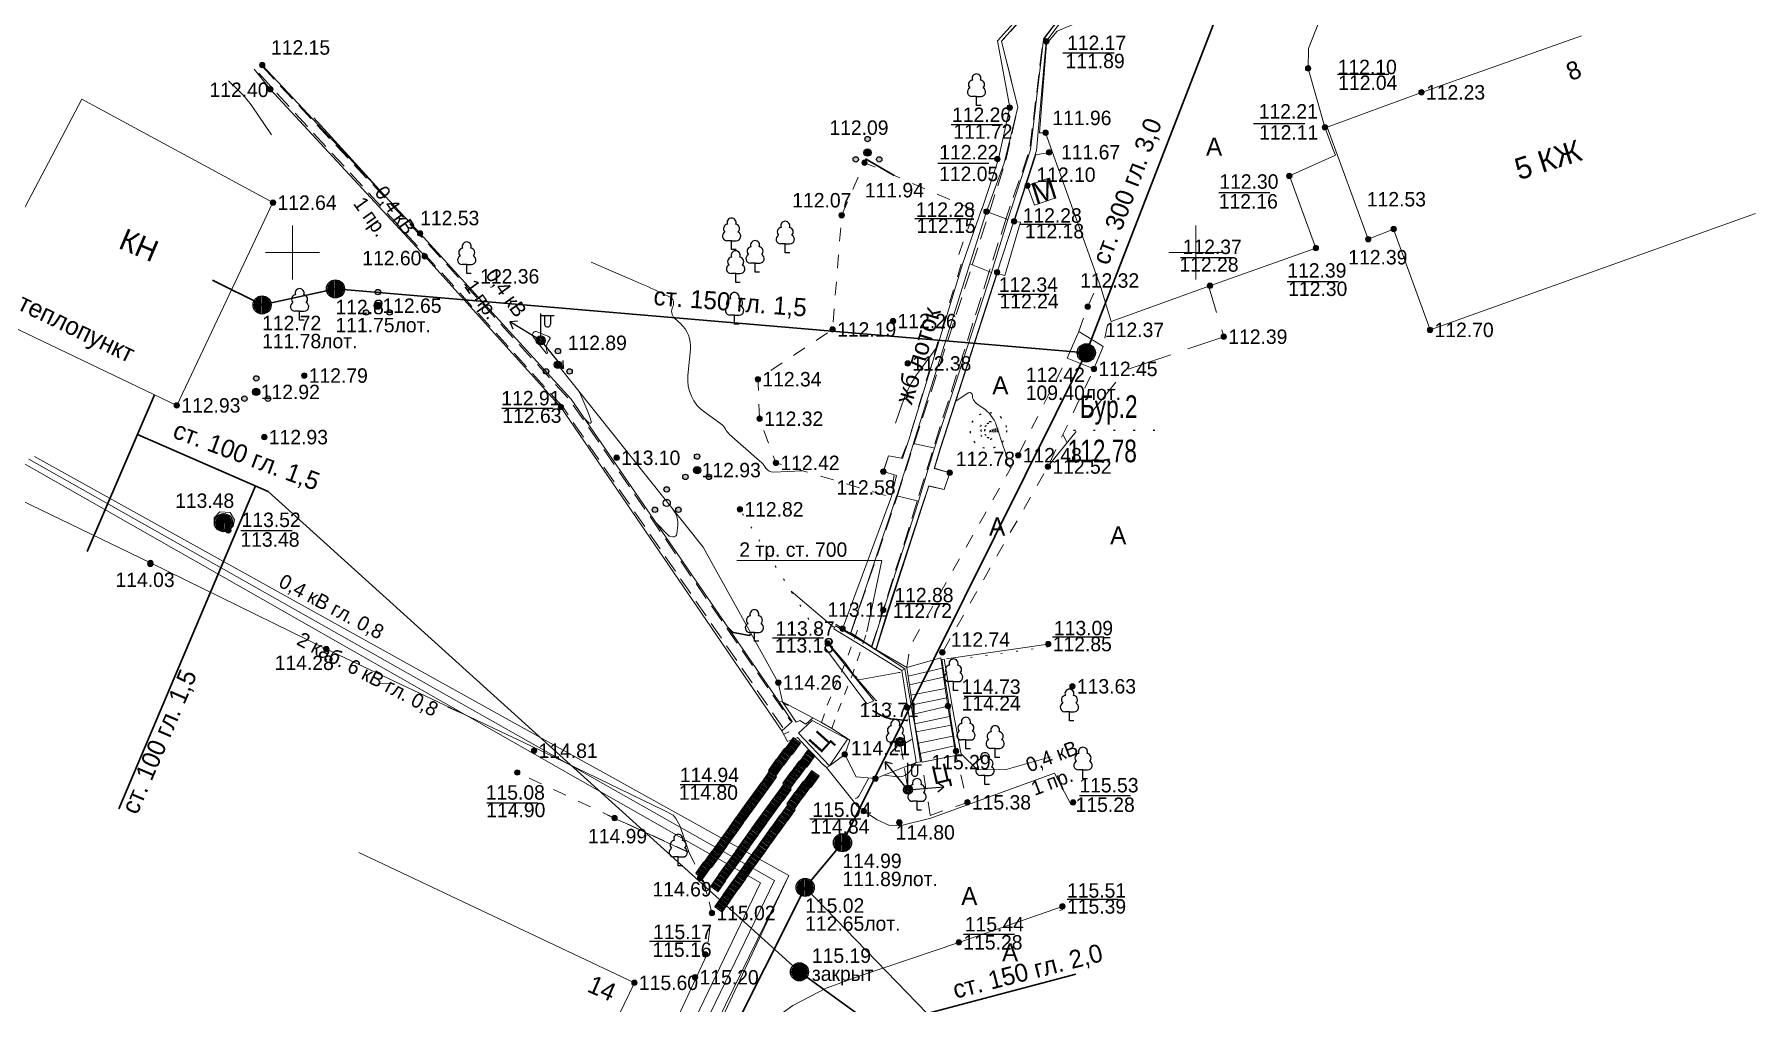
# Model space of a CAD drawing. Header units: metres. Extents: x 23748 to 47763, y 22346 to 44826.
# Drawn here: x 23885.7 to 23981, y 22558.5 to 22612.1 of the extents above; entities that cross this region are included whole.
import ezdxf

# ---------------------------------------------------------------- set-up
doc = ezdxf.new("R2010")
doc.units = ezdxf.units.M
for name, pattern in [('CONTI', [1, 0, 1]), ('g5_01_5x1_5', [3, 1.5, -1.5]), ('g5_01x1', [2, 1, -1]), ('g5_02x1', [3, 2, -1]), ('g5_05x2', [7, 5, -2]), ('g5_366', [1.7, 0.2, -1.5])]:
    doc.linetypes.add(name, pattern=pattern)
for name, color, linetype in [('02_Сетка', 7, 'Continuous'), ('03_Здания и строения', 7, 'Continuous'), ('06_Инженерно-технические сооружения', 7, 'Continuous'), ('07_Объекты электропередачи', 7, 'Continuous'), ('10_Границы покрытий и угодий', 7, 'Continuous'), ('11_Гидрография', 7, 'Continuous'), ('12_Рельеф', 7, 'Continuous'), ('13_Растительность', 7, 'Continuous'), ('19_Горизонтали', 7, 'Continuous'), ('30_Канализация', 7, 'Continuous'), ('32_Теплосеть', 7, 'Continuous'), ('37_Кабель низкого напряжения', 7, 'Continuous'), ('38_Кабели высокого напряжения', 7, 'Continuous'), ('44_Крышки колодцев', 7, 'Continuous'), ('45_Номера колодцев', 7, 'Continuous'), ('61_Отметки высоты поверхности', 7, 'Continuous'), ('BORE', 7, 'CONTI')]:
    doc.layers.add(name, color=color, linetype=linetype)
doc.styles.add('LIKE11', font='bm431.shx')
doc.styles.add('LIKE14', font='p131.shx')
doc.styles.add('LIKE17', font='d431.shx')
doc.styles.add('LIKE32', font='peteri.shx')
doc.styles.add('LIKE36', font='pragmai.shx')
doc.styles.add('Line_GUGK', font='bm431.ttf', dxfattribs={"height": 1})
doc.styles.add('SHRFT', font='TXT', dxfattribs={"width": 0.75})
doc.styles.get("Standard").update_dxf_attribs({"font": 'SPDS.shx', "oblique": 15, "height": 2})
doc.linetypes.add('g5_084a', pattern='A,0.001,[18,GUGK_2005.shx,S=5,R=180.000005,X=0,Y=0],1,[18,GUGK_2005.shx,S=12,R=180.000005,X=0,Y=0],1', length=2.001)
doc.linetypes.add('g5_084b', pattern='A,0.001,[18,GUGK_2005.shx,S=10,R=180.000005,X=0,Y=0],1,[18,GUGK_2005.shx,S=30,R=180.000005,X=0,Y=0],1', length=2.001)
doc.linetypes.add('g5_119_1', pattern='A,8,-2,[31,GUGK_2005.shx,S=0.2,R=0,X=0,Y=0],0.7,[31,GUGK_2005.shx,S=0.16,R=0,X=0,Y=0],6.6,[31,GUGK_2005.shx,S=0.16,R=180.000005,X=0,Y=0],0.7,[31,GUGK_2005.shx,S=0.2,R=180.000005,X=0,Y=0],-2', length=20)
doc.linetypes.add('g5_119_3', pattern='A,8,-2,[31,GUGK_2005.shx,S=0.2,R=0,X=0,Y=0],8,[31,GUGK_2005.shx,S=0.2,R=180.000005,X=0,Y=0],-2', length=20)
doc.linetypes.add('g5_122_k', pattern='A,2,-2,3,-0.6,["К",Line_GUGK,S=2,R=0,X=0,Y=-1],-3,3,-2,8,-2,8,-2,6', length=41.6)
doc.linetypes.add('g5_122_t', pattern='A,2,-2,3,-0.6,["Т",Line_GUGK,S=2,R=0,X=0,Y=-1],-2.8,3,-2,8,-2,8,-2,6', length=41.4)
doc.linetypes.add('g5_280_1', pattern='A,0.001,[21,GUGK_2005.shx,S=2,R=180.000005,X=0,Y=0],4', length=4.001)

# ---------------------------------------------------------------- blocks, each defined once
blk = doc.blocks.new('g5_115_1')
at = {"color": 0, "flags": 128}
for points in [[(0, 0), (4, 0)], [(3.29, -0.5), (4, 0), (3.29, 0.5)]]:
    blk.add_lwpolyline(points, dxfattribs=at)
blk = doc.blocks.new('g5_388_1')
at = {"color": 0, "flags": 128}
blk.add_lwpolyline([(0, 0.99), (0.51, 0.99, 0.798042), (0.73, 1.95, 0.636328), (0.46, 2.81, 0.533064), (0, 3.5, 0.533064), (-0.46, 2.81, 0.636328), (-0.73, 1.95, 0.798042), (-0.51, 0.99)], format="xyb", dxfattribs=at)
for points in [[(0, 0.99), (-0.51, 0.99)], [(0.5, 0), (0, 0), (0, 0.99)]]:
    blk.add_lwpolyline(points, dxfattribs=at)
at = {"style": 'LIKE11', "flags": 8}
for tag, p in [('Описание', (-14.19, 0.84)), ('Метрические данные', (1.49, 0.46))]:
    blk.add_attdef(tag, p, '', height=2, dxfattribs=at)
blk = doc.blocks.new('g5_117kb')
h = blk.add_hatch(color=255)
h.paths.add_polyline_path([(0.07, 0.07), (0.92, 0.07, 0.367426), (0.07, 0.92)])
h.paths.add_polyline_path([(-0.08, 0.92, 0.367426), (-0.92, 0.07), (-0.08, 0.07)])
h.paths.add_polyline_path([(-0.08, -0.08), (-0.92, -0.08, 0.367426), (-0.08, -0.92)])
h.paths.add_polyline_path([(0.07, -0.92, 0.367426), (0.92, -0.08), (0.07, -0.08)])
at = {"color": 0, "flags": 128}
for points in [[(-1, 0), (1, 0)], [(0, 1), (0, -1)]]:
    blk.add_lwpolyline(points, dxfattribs=at)
at = {"color": 0}
blk.add_circle((0, 0), 1, dxfattribs=at)
at = {"style": 'LIKE11', "flags": 8}
for tag, p in [('Номер', (0, 1.7)), ('Отметка кольца люка', (0, -2.8)), ('Отметка земли (возле него)', (0, -4.8)), ('Верх прокладки', (0, -6.8)), ('Низ прокладки', (0, -8.8))]:
    blk.add_attdef(tag, p, '', height=1.6, dxfattribs=at)
blk = doc.blocks.new('g5_117t')
h = blk.add_hatch(color=255)
h.paths.add_polyline_path([(-0.08, -0.08), (-0.92, -0.08, 0.367426), (-0.08, -0.92)])
h.paths.add_polyline_path([(0.07, -0.92, 0.367426), (0.92, -0.08), (0.07, -0.08)])
h.paths.add_polyline_path([(0.92, 0.07, 0.921954), (-0.92, 0.07)])
at = {"color": 0, "flags": 128}
for points in [[(-1, 0), (1, 0)], [(0, -1), (0, 0)]]:
    blk.add_lwpolyline(points, dxfattribs=at)
at = {"color": 0}
blk.add_circle((0, 0), 1, dxfattribs=at)
at = {"style": 'LIKE11', "flags": 8}
for tag, p in [('Номер', (0, 1.7)), ('Отметка кольца люка', (0, -2.8)), ('Отметка земли (возле него)', (0, -4.8)), ('Верх прокладки', (0, -6.8)), ('Низ прокладки', (0, -8.8))]:
    blk.add_attdef(tag, p, '', height=1.6, dxfattribs=at)
blk = doc.blocks.new('g5_395_1')
h = blk.add_hatch(color=0)
h.paths.add_polyline_path([(0.3, 1.5, 1), (-0.3, 1.5, 1)])
h.paths.add_polyline_path([(-1.6, -0.75, 1), (-1, -0.75, 1)])
h.paths.add_polyline_path([(1.6, -0.75, 1), (1, -0.75, 1)])
at = {"color": 0}
for centre, radius in [((0, 0), 0.4), ((0, 1.5), 0.3), ((-1.3, -0.75), 0.3), ((1.3, -0.75), 0.3)]:
    blk.add_circle(centre, radius, dxfattribs=at)
blk = doc.blocks.new('g5_110_1c')
h = blk.add_hatch(color=255)
edge = h.paths.add_edge_path()
edge.add_arc((0, 0), 0.425, 0, 360)
edge = h.paths.add_edge_path(flags=16)
edge.add_arc((0, 0), 0.195, 0, 360)
h = blk.add_hatch(color=0)
edge = h.paths.add_edge_path()
edge.add_arc((0, 0), 0.12, 0, 360)
at = {"color": 0}
for p, q in [((0, 0.5), (0, 3)), ((0, 2.75), (1.5, 2.75))]:
    blk.add_line(p, q, dxfattribs=at)
at = {"color": 0, "flags": 128}
blk.add_lwpolyline([(0.4, 2.75), (0.4, 1.86, 1.040016), (1.1, 1.86), (1.1, 2.75)], format="xyb", dxfattribs=at)
at = {"color": 0}
for radius in [0.5, 0.12]:
    blk.add_circle((0, 0), radius, dxfattribs=at)
blk = doc.blocks.new('g5_108a')
h = blk.add_hatch(color=255)
edge = h.paths.add_edge_path()
edge.add_arc((0, 0), 0.425, 0, 360)
edge = h.paths.add_edge_path(flags=16)
edge.add_arc((0, 0), 0.195, 0, 360)
h = blk.add_hatch(color=0)
edge = h.paths.add_edge_path()
edge.add_arc((0, 0), 0.12, 0, 360)
at = {"color": 0}
for radius in [0.5, 0.12]:
    blk.add_circle((0, 0), radius, dxfattribs=at)
at = {"style": 'LIKE11', "flags": 8}
for tag, p in [('Отметка', (1, 0)), ('Высота опоры', (-7.75, -2.8))]:
    blk.add_attdef(tag, p, '', height=1.6, dxfattribs=at)
blk = doc.blocks.new('g5_128a')
h = blk.add_hatch(color=255)
h.paths.add_polyline_path([(-0.325, 0.425), (-0.675, 0.425), (-0.675, -0.425), (-0.325, -0.425)])
h.paths.add_polyline_path([(0.175, 0.425), (-0.175, 0.425), (-0.175, -0.425), (0.175, -0.425)])
h.paths.add_polyline_path([(0.675, 0.425), (0.325, 0.425), (0.325, -0.425), (0.675, -0.425)])
at = {"color": 0, "flags": 128}
blk.add_lwpolyline([(-0.75, -0.5), (0.75, -0.5), (0.75, 0.5), (-0.75, 0.5)], close=True, dxfattribs=at)
for points in [[(-0.25, -0.5), (-0.25, 0.5)], [(0.25, -0.5), (0.25, 0.5)]]:
    blk.add_lwpolyline(points, dxfattribs=at)
blk = doc.blocks.new('g5_012')
at = {"color": 92, "linetype": 'ByBlock', "lineweight": -2}
for p, q in [((0, -3), (0, 3)), ((-3, 0), (3, 0))]:
    blk.add_line(p, q, dxfattribs=at)
blk = doc.blocks.new('g5_330')
at = {"linetype": 'ByBlock'}
blk.add_hatch(color=0, dxfattribs=at).paths.add_polyline_path([(-0.3, 0, 1), (0.3, 0, 1)])
at = {"color": 0, "linetype": 'ByBlock', "lineweight": -2}
blk.add_circle((0, 0), 0.3, dxfattribs=at)
at = {"color": 0, "linetype": 'ByBlock', "lineweight": 15, "flags": 12}
for tag, p in [('number', (-7.62, -0.8)), ('z', (0.5, -0.8))]:
    blk.add_attdef(tag, p, '', height=1.6, dxfattribs=at)
blk = doc.blocks.new('BL_985')
at = {"color": 0}
for radius in [2, 1, 0.8, 0.6, 0.4, 0.2]:
    blk.add_circle((0, 0), radius, dxfattribs=at)

msp = doc.modelspace()

# ---------------------------------------------------------------- linework, layer by layer
at = {"layer": '03_Здания и строения', "color": 7, "linetype": 'Continuous', "lineweight": 20, "ltscale": 0.5, "flags": 128}
for points in [[(23980.987, 22602.167), (23962.967, 22595.718), (23960.951, 22601.303), (23959.547, 22600.742), (23957.275, 22606.943), (23962.493, 22608.874), (23971.359, 22612.004)], [(23898.917, 22602.764), (23888.34, 22608.489), (23882.241, 22596.963), (23893.593, 22591.537), (23898.917, 22602.764)], [(23940.684, 22603.702), (23941.792, 22604.098), (23942.2, 22603.017), (23941.078, 22602.624), (23940.684, 22603.702)], [(23919.05, 22554.982), (23917.227, 22556.046), (23918.924, 22559.559), (23903.666, 22566.778)]]:
    msp.add_lwpolyline(points, dxfattribs=at)
at = {"layer": '06_Инженерно-технические сооружения', "color": 7, "linetype": 'Continuous', "lineweight": 20, "ltscale": 0.5, "flags": 128}
for points in [[(23930.447, 22579.169), (23933.147, 22586.492), (23933.435, 22587.656), (23932.705, 22587.873), (23932.993, 22588.736), (23933.715, 22588.613), (23933.766, 22588.604), (23934.106, 22589.633), (23937.097, 22599.415), (23938.129, 22602.393), (23938.176, 22602.443), (23939.066, 22605.12), (23939.702, 22608.034), (23939.031, 22611.733), (23944.33, 22617.633), (23946.683, 22621.192), (23959.587, 22626.292), (23961.503, 22627.049), (23963.94, 22634.989), (23965.35, 22639.583), (23965.652, 22641.077), (23965.276, 22643.535)], [(23932.281, 22578.019), (23932.936, 22580.145), (23934.834, 22585.942), (23935.215, 22587.078), (23936.07, 22586.882), (23936.383, 22587.804), (23935.517, 22588.04), (23935.847, 22589.144), (23939.003, 22598.914), (23939.931, 22601.737), (23941.175, 22605.662), (23941.725, 22611.697), (23944.079, 22614.871), (23945.572, 22616.768), (23948.033, 22619.888), (23961.415, 22625.218), (23963.102, 22626.221), (23967.47, 22640.848), (23967.447, 22642.25)], [(23930.881, 22578.912), (23933.428, 22586.504), (23933.444, 22586.528), (23934.377, 22589.424), (23934.375, 22589.443), (23937.501, 22599.383), (23938.41, 22602.274), (23939.39, 22604.951), (23940.148, 22608.058), (23939.241, 22611.7), (23944.46, 22617.571)], [(23945.406, 22616.896), (23941.565, 22611.802), (23940.85, 22605.688), (23939.599, 22601.84), (23938.683, 22598.901), (23935.542, 22589.171), (23935.528, 22589.169), (23934.649, 22586.23), (23934.647, 22586.207), (23932.71, 22580.203), (23932.067, 22578.155)], [(23927.093, 22573.522), (23914.857, 22591.44), (23907.322, 22599.794), (23898.77, 22609.045), (23897.876, 22610.152)], [(23898.321, 22610.382), (23907.062, 22601.057), (23915.42, 22591.889), (23926.925, 22575.129), (23927.65, 22574.03)], [(23932.308, 22578.025), (23932.982, 22580.167), (23934.844, 22585.942), (23935.217, 22587.068), (23936.07, 22586.882), (23936.383, 22587.804), (23935.527, 22588.055), (23935.86, 22589.144), (23939.005, 22598.832), (23939.426, 22598.738), (23940.305, 22601.681), (23939.943, 22601.729), (23941.15, 22605.406), (23941.883, 22605.543)], [(23938.41, 22602.274), (23939.599, 22601.84)], [(23938.683, 22598.901), (23937.501, 22599.383)], [(23934.377, 22589.424), (23935.476, 22589.181), (23935.528, 22589.169)], [(23933.444, 22586.528), (23934.583, 22586.246), (23934.649, 22586.23)], [(23930.059, 22579.323), (23929.967, 22579.153), (23931.657, 22578.124), (23933.723, 22576.853), (23933.895, 22576.954), (23931.821, 22578.288), (23931.778, 22578.323), (23930.059, 22579.323)], [(23932.177, 22575.176), (23929.626, 22578.351), (23929.461, 22578.124), (23930.696, 22576.466), (23931.791, 22575.003), (23932.177, 22575.176)], [(23930.881, 22578.912), (23930.912, 22578.941), (23932.053, 22578.181), (23932.067, 22578.155)], [(23935.881, 22577.548), (23936.277, 22574.881), (23936.371, 22574.307), (23936.715, 22572.215), (23936.724, 22572.141), (23934.831, 22571.775), (23934.447, 22573.91), (23934.391, 22574.433), (23934, 22577.025), (23935.881, 22577.548)], [(23936.769, 22572.21), (23937.005, 22572.221), (23936.979, 22572.411), (23936.612, 22574.369), (23936.523, 22574.888), (23936.072, 22577.485), (23935.936, 22577.465), (23936.358, 22574.775), (23936.415, 22574.291), (23936.728, 22572.39), (23936.769, 22572.21)], [(23933.723, 22576.853), (23933.895, 22576.954), (23934.362, 22574.276), (23934.425, 22573.945), (23934.758, 22571.796), (23934.527, 22571.754), (23934.495, 22571.92), (23934.495, 22571.93), (23934.178, 22573.906), (23934.142, 22574.245), (23933.723, 22576.853)], [(23927.65, 22574.03), (23926.925, 22575.129), (23927.114, 22575.122), (23927.883, 22573.999), (23928.082, 22574.083), (23928.412, 22573.889), (23928.805, 22574.233), (23929.287, 22573.979), (23929.856, 22573.647), (23930.853, 22572.995), (23930.572, 22572.207), (23929.716, 22571.58)], [(23934.391, 22574.433), (23936.277, 22574.881)], [(23929.716, 22571.58), (23929.55, 22571.489), (23929.287, 22571.731), (23929.133, 22571.881), (23928.613, 22572.422), (23928.592, 22572.448), (23927.961, 22573.15), (23927.404, 22572.931), (23927.093, 22573.522), (23927.65, 22574.03)], [(23928.759, 22574.083), (23928.005, 22573.382), (23929.716, 22571.58), (23930.716, 22573.047), (23928.759, 22574.083)], [(23934.447, 22573.91), (23936.371, 22574.307)]]:
    msp.add_lwpolyline(points, dxfattribs=at)
at = {"layer": '06_Инженерно-технические сооружения', "color": 7, "linetype": 'Continuous', "lineweight": 9, "flags": 128}
msp.add_lwpolyline([(23924.586, 22582.952), (23932.621, 22582.952), (23931.797, 22578.989)], dxfattribs=at)
at = {"layer": '06_Инженерно-технические сооружения', "color": 7, "linetype": 'g5_280_1', "lineweight": 20, "ltscale": 0.5, "flags": 128}
for points in [[(23934, 22577.025), (23932.281, 22578.019), (23932.067, 22578.155), (23930.881, 22578.912), (23930.447, 22579.169), (23930.068, 22579.416)], [(23932.289, 22575.197), (23931.012, 22576.678), (23930.809, 22576.967), (23930.596, 22577.272), (23929.627, 22578.382)]]:
    msp.add_lwpolyline(points, dxfattribs=at)
at = {"layer": '06_Инженерно-технические сооружения', "color": 7, "linetype": 'g5_01x1', "lineweight": 20, "ltscale": 0.5, "flags": 128}
for points in [[(23929.287, 22573.979), (23929.568, 22574.868), (23930.596, 22577.272), (23931.28, 22579.088)], [(23929.856, 22573.647), (23930.065, 22574.262), (23931.012, 22576.678), (23931.797, 22578.989)]]:
    msp.add_lwpolyline(points, dxfattribs=at)
at = {"layer": '06_Инженерно-технические сооружения', "color": 7, "linetype": 'Continuous', "lineweight": 20, "flags": 128}
for points in [[(23934.074, 22576.532), (23935.964, 22576.989)], [(23934.146, 22576.059), (23936.039, 22576.483)], [(23934.231, 22575.491), (23936.132, 22575.855)], [(23934.313, 22574.95), (23936.21, 22575.332)], [(23934.528, 22573.457), (23936.451, 22573.819)], [(23934.64, 22572.837), (23936.548, 22573.221)], [(23934.743, 22572.264), (23936.634, 22572.691)]]:
    msp.add_lwpolyline(points, dxfattribs=at)
at = {"layer": '07_Объекты электропередачи', "color": 7, "linetype": 'g5_02x1', "lineweight": 20, "ltscale": 0.5, "flags": 128}
msp.add_lwpolyline([(23933.636, 22572.904), (23933.865, 22571.492), (23934.066, 22570.25)], dxfattribs=at)
at = {"layer": '10_Границы покрытий и угодий', "color": 7, "linetype": 'Continuous', "lineweight": 20, "ltscale": 0.5, "flags": 128}
for points in [[(23963.737, 22615.975), (23958.924, 22614.243), (23957.648, 22613.548), (23956.803, 22612.755), (23956.248, 22611.308), (23956.218, 22610.196), (23957.147, 22606.94), (23957.595, 22605.747), (23957.728, 22605.394), (23957.694, 22605.379), (23955.178, 22604.243), (23956.648, 22600.253), (23950.786, 22598.161), (23945.32, 22596.185), (23944.735, 22598.06), (23941.682, 22606.635), (23941.354, 22606.623), (23941.743, 22611.552), (23942.318, 22612.262), (23943.996, 22612.966), (23951.388, 22615.492), (23963.271, 22619.596)], [(23879.946, 22588.708), (23892.134, 22582.811), (23901.871, 22578.037), (23913.235, 22572.662), (23920.578, 22569.105), (23921.073, 22568.841), (23921.213, 22568.652), (23921.432, 22568.267), (23921.943, 22566.807)], [(23936.191, 22577.5), (23941.83, 22578.318)], [(23943.098, 22569.423), (23942.187, 22571.171), (23935.336, 22568.676), (23933.617, 22568.258), (23933.01, 22568.291), (23932.362, 22568.588), (23931.623, 22569.068), (23931.251, 22569.368), (23929.55, 22571.489)], [(23942.62, 22563.787), (23936.883, 22561.798), (23931.415, 22559.941), (23929.538, 22559.27), (23927.702, 22558.311), (23926.04, 22557.1), (23924.763, 22555.469), (23923.313, 22552.824), (23921.246, 22548.875), (23919.05, 22544.62)], [(23896.294, 22549.973), (23904.04, 22546.235), (23908.903, 22543.934), (23909.943, 22543.657), (23911.04, 22543.604), (23911.655, 22543.638), (23912.663, 22543.832), (23913.175, 22544.016), (23914.071, 22544.496), (23914.518, 22544.814), (23915.04, 22545.332), (23915.356, 22545.676), (23915.922, 22546.395), (23917.819, 22550.144), (23919.793, 22554.356), (23922.921, 22561.065)]]:
    msp.add_lwpolyline(points, dxfattribs=at)
at = {"layer": '10_Границы покрытий и угодий', "color": 7, "linetype": 'g5_01_5x1_5', "lineweight": 20, "ltscale": 0.5, "flags": 128}
for points in [[(23937.753, 22602.346), (23931.661, 22604.977), (23930.399, 22602.07), (23929.894, 22595.743), (23925.757, 22592.986), (23925.854, 22590.797), (23926.759, 22588.353), (23933.084, 22586.475), (23933.312, 22587.612), (23932.705, 22587.873), (23932.993, 22588.736), (23933.708, 22588.594), (23933.715, 22588.613), (23934.106, 22589.633), (23937.034, 22599.418), (23936.744, 22599.527), (23937.753, 22602.346)], [(23934, 22577.025), (23934.177, 22578.179), (23934.305, 22578.402), (23940.168, 22588.777), (23942.875, 22594.157), (23943.522, 22595.624), (23944.02, 22597.007), (23944.499, 22598.046)], [(23945.109, 22595.997), (23944.867, 22594.79), (23944.358, 22593.558), (23941.811, 22588.151), (23935.968, 22577.859), (23935.881, 22577.548)], [(23935.296, 22568.83), (23937.357, 22569.552), (23936.724, 22572.141), (23934.831, 22571.775), (23935.296, 22568.83)], [(23921.943, 22566.807), (23921.813, 22566.842), (23917.825, 22568.678), (23912.436, 22571.206)], [(23921.943, 22566.807), (23922.797, 22565.087), (23923.214, 22563.423), (23922.921, 22561.065)]]:
    msp.add_lwpolyline(points, dxfattribs=at)
at = {"layer": '10_Границы покрытий и угодий', "color": 7, "linetype": 'g5_05x2', "lineweight": 20, "ltscale": 0.5, "flags": 128}
msp.add_lwpolyline([(23941.811, 22588.151), (23946.118, 22593.488), (23951.55, 22595.341), (23950.746, 22598.041)], dxfattribs=at)
at = {"layer": '11_Гидрография', "color": 92, "linetype": 'g5_02x1', "lineweight": 20, "ltscale": 0.5, "flags": 128}
for points in [[(23938.576, 22602.262), (23939.436, 22604.939), (23940.156, 22608.059), (23939.249, 22611.7), (23944.466, 22617.569), (23946.999, 22620.931), (23961.797, 22626.857), (23964.181, 22634.778), (23965.603, 22639.346), (23965.976, 22641.118), (23965.644, 22643.116)], [(23967.252, 22642.065), (23967.242, 22640.832), (23962.854, 22626.359), (23961.312, 22625.467), (23947.859, 22620.084), (23945.389, 22616.909), (23941.55, 22611.809), (23940.805, 22605.69), (23939.522, 22601.963)], [(23914.954, 22591.45), (23908.181, 22598.966), (23897.958, 22610.12)], [(23898.292, 22610.337), (23907.497, 22600.49), (23915.382, 22591.783), (23927.579, 22574.053)], [(23937.63, 22599.319), (23938.576, 22602.262)], [(23939.522, 22601.963), (23938.566, 22598.943)], [(23934.417, 22589.43), (23937.63, 22599.319)], [(23938.566, 22598.943), (23935.479, 22589.191), (23935.476, 22589.181), (23934.583, 22586.246), (23934.576, 22586.224)], [(23927.135, 22573.692), (23914.954, 22591.45)], [(23933.464, 22586.49), (23934.417, 22589.43)], [(23930.912, 22578.941), (23933.464, 22586.49)], [(23934.576, 22586.224), (23932.699, 22580.205), (23932.053, 22578.181)]]:
    msp.add_lwpolyline(points, dxfattribs=at)
at = {"layer": '12_Рельеф', "color": 7, "linetype": 'g5_084b', "lineweight": 20, "ltscale": 0.5, "flags": 128}
msp.add_lwpolyline([(23930.853, 22572.995), (23929.856, 22573.647), (23929.287, 22573.979), (23928.805, 22574.233), (23927.114, 22575.122), (23926.891, 22576.188), (23922.734, 22583.68), (23914.687, 22593.79)], dxfattribs=at)
at = {"layer": '12_Рельеф', "color": 7, "linetype": 'g5_366', "lineweight": 20, "ltscale": 0.5, "flags": 128}
for points in [[(23934.004, 22574.812), (23932.289, 22575.197), (23930.809, 22576.967), (23929.627, 22578.382), (23929.359, 22578.445), (23924.761, 22585.781)], [(23941.83, 22578.173), (23936.197, 22577.373)]]:
    msp.add_lwpolyline(points, dxfattribs=at)
at = {"layer": '12_Рельеф', "color": 7, "linetype": 'g5_084a', "lineweight": 20, "ltscale": 0.5, "flags": 128}
for points in [[(23934.501, 22571.74), (23933.865, 22571.492), (23932.269, 22570.869), (23931.193, 22570.963), (23930.572, 22572.207), (23930.853, 22572.995)], [(23941.964, 22572.076), (23939.503, 22571.363), (23937.916, 22571.349), (23937.031, 22572.222)]]:
    msp.add_lwpolyline(points, dxfattribs=at)
at = {"layer": '19_Горизонтали', "color": 32, "linetype": 'Continuous', "lineweight": 20, "ltscale": 0.5, "flags": 128}
for points, elevation in [([(23896.447, 22609.503), (23896.916, 22609.074, -0.058), (23897.743, 22608.118), (23898.829, 22606.522)], 112.5), ([(23916.529, 22599.461), (23919.123, 22598.347, -0.008893), (23920.548, 22597.705), (23920.874, 22597.55, -0.435558), (23921.048, 22597.005), (23921.048, 22597.005, 0.35047), (23921.153, 22596.357), (23921.472, 22596.068, -0.236485), (23922.023, 22594.649), (23921.886, 22593.198, 0.266851), (23922.817, 22591.153), (23923.713, 22590.511, -0.120266), (23923.959, 22590.225), (23923.959, 22590.225, 0.095724), (23924.193, 22589.924), (23925.856, 22588.469, -0.072309), (23926.206, 22588.059), (23926.206, 22588.059, 0.270314), (23926.624, 22587.842), (23928.217, 22587.919)], 112.5), ([(23933.371, 22590.561), (23933.72, 22591.572, -0.074718), (23934.701, 22593.447), (23935.626, 22594.713)], 112.5), ([(23915.81, 22592.379), (23915.842, 22592.33, -0.041898), (23915.898, 22592.227), (23916.232, 22591.46, -0.025397), (23916.518, 22590.7), (23916.534, 22590.652, -0.794601), (23916.396, 22590.569), (23916.15, 22590.826)], 113), ([(23936.71, 22591.764), (23937.401, 22592.223, -0.613401), (23937.631, 22592.093), (23937.631, 22592.093, 0.262608), (23937.862, 22591.64), (23938.183, 22591.427, -0.166074), (23938.964, 22590.411), (23939.364, 22589.227, -0.011932), (23939.49, 22588.822), (23939.518, 22588.725, -0.222177), (23939.486, 22588.525), (23939.486, 22588.525, 0.352833), (23939.5, 22588.351), (23939.768, 22588.07)], 112.5), ([(23920.117, 22585.046), (23920.792, 22584.344, 0.064468), (23920.83, 22584.313), (23920.83, 22584.313, 0.092757), (23920.876, 22584.296), (23921.053, 22584.264, 0.437212), (23921.274, 22584.431), (23921.322, 22584.904, 0.08522), (23921.295, 22585.29), (23921.295, 22585.29, 0.084853), (23921.141, 22585.645), (23921.008, 22585.848)], 113.5), ([(23895.812, 22584.765), (23895.845, 22584.784, -0.088094), (23895.917, 22584.81), (23895.918, 22584.81, -0.179378), (23895.992, 22584.796), (23896.286, 22584.619)], 113.5), ([(23933.627, 22576.743), (23933.56, 22576.748), (23933.571, 22576.747, -0.861106), (23933.571, 22576.744), (23931.341, 22576.331)], 113.5), ([(23934.498, 22571.756), (23934.495, 22571.754, 0.11908), (23934.49, 22571.749), (23934.225, 22571.334, -0.288585), (23933.465, 22570.975), (23932.759, 22571.06)], 115), ([(23931.146, 22569.741), (23931.221, 22569.783, 0.141985), (23931.339, 22569.9), (23931.895, 22570.902)], 115), ([(23921.813, 22566.837), (23918.224, 22568.486, -0.00038), (23917.682, 22568.736), (23917.411, 22568.861)], 115), ([(23922.957, 22564.447), (23922.732, 22565.081, 0.028994), (23922.68, 22565.204), (23922.68, 22565.204, 0.027835), (23922.615, 22565.321), (23922.522, 22565.467)], 115)]:
    msp.add_lwpolyline(points, format="xyb", dxfattribs=dict(at, elevation=elevation))
for points, elevation in [([(23905.197, 22603.046), (23901.182, 22607.466)], 112.5), ([(23942.648, 22589.929), (23942.877, 22589.471)], 112.5), ([(23929.946, 22579.249), (23927.605, 22581.243)], 113), ([(23904.743, 22576.119), (23905.628, 22576.143)], 114.5), ([(23909.645, 22574.36), (23908.603, 22574.819)], 114.5), ([(23927.199, 22573.321), (23927.479, 22573.463)], 114.5), ([(23934.266, 22573.037), (23933.758, 22572.74)], 114.5), ([(23942.631, 22563.62), (23942.457, 22563.555)], 115.5)]:
    msp.add_lwpolyline(points, dxfattribs=dict(at, elevation=elevation))
at = {"layer": '19_Горизонтали', "color": 32, "linetype": 'Continuous', "lineweight": 30, "ltscale": 0.5, "elevation": 112, "flags": 128}
msp.add_lwpolyline([(23933.312, 22604.264), (23931.723, 22605.186)], dxfattribs=at)
at = {"layer": '19_Горизонтали', "color": 32, "linetype": 'Continuous', "lineweight": 20, "ltscale": 0.5, "elevation": 113, "flags": 128}
msp.add_lwpolyline([(23914.137, 22595.035, 0.229262), (23914.103, 22594.501), (23914.115, 22594.471, -0.872227), (23914.038, 22594.426), (23913.326, 22595.342, -0.774877), (23913.539, 22595.618), (23914.129, 22595.365, -0.008894), (23914.232, 22595.318), (23914.232, 22595.318, -0.435557), (23914.255, 22595.245)], format="xyb", close=True, dxfattribs=at)
at = {"layer": '19_Горизонтали', "color": 32, "linetype": 'Continuous', "lineweight": 30, "ltscale": 0.5, "elevation": 114, "flags": 128}
for points in [[(23924.084, 22579.267), (23924.366, 22578.974, 0.064469), (23924.382, 22578.961), (23924.382, 22578.961, 0.092757), (23924.401, 22578.954), (23925.282, 22578.796, 0.437211), (23925.337, 22578.837), (23925.342, 22578.887)], [(23927.162, 22575.07), (23927.161, 22575.062, 0.337155), (23927.168, 22575.051), (23927.454, 22574.943)], [(23932.109, 22574.641), (23932.493, 22574.419, 0.104826), (23933.316, 22574.151), (23933.972, 22574.081, 0.247741), (23934.048, 22574.111), (23934.078, 22574.147)]]:
    msp.add_lwpolyline(points, format="xyb", dxfattribs=at)
at = {"layer": '30_Канализация', "color": 12, "linetype": 'g5_122_k', "lineweight": 30, "ltscale": 0.5, "flags": 128}
for points in [[(23895.576, 22598.468), (23898.314, 22597.098), (23902.376, 22597.985), (23943.94, 22594.447), (23953.235, 22618.482), (23962.177, 22642.165)], [(23830.878, 22510.156), (23877.741, 22518.891), (23910.504, 22529.538), (23917.091, 22542.333), (23928.377, 22564.838), (23930.443, 22567.312), (23943.94, 22594.447)], [(23928.377, 22564.838), (23935.135, 22557.85), (23943.364, 22560.043)]]:
    msp.add_lwpolyline(points, dxfattribs=at)
at = {"layer": '30_Канализация', "color": 7, "linetype": 'Continuous', "lineweight": 20, "ltscale": 0.5, "flags": 128}
msp.add_lwpolyline([(23943.522, 22595.624), (23942.875, 22594.157), (23944.358, 22593.558), (23944.867, 22594.79), (23943.522, 22595.624)], dxfattribs=at)
at = {"layer": '32_Теплосеть', "color": 5, "linetype": 'g5_122_t', "lineweight": 30, "ltscale": 0.5, "flags": 128}
for points in [[(23888.639, 22583.451), (23892.36, 22592.126)], [(23891.416, 22589.926), (23898.651, 22586.774), (23928.061, 22560.167), (23934.352, 22555.608), (23933.891, 22552.536)], [(23890.39, 22569.192), (23897.953, 22587.078)]]:
    msp.add_lwpolyline(points, dxfattribs=at)
at = {"layer": '32_Теплосеть', "color": 7, "linetype": 'Continuous', "lineweight": 20, "ltscale": 0.5, "flags": 128}
msp.add_lwpolyline([(23895.97, 22585.637), (23895.653, 22585.316), (23895.656, 22584.912), (23895.955, 22584.63), (23896.444, 22584.614), (23896.708, 22584.839), (23896.779, 22585.201), (23896.545, 22585.604), (23895.97, 22585.637)], dxfattribs=at)
at = {"layer": '37_Кабель низкого напряжения', "color": 1, "linetype": 'g5_119_3', "lineweight": 20, "ltscale": 0.5, "flags": 128}
for points in [[(23885.713, 22588.715), (23927.478, 22565.509), (23915.4, 22539.712), (23919.746, 22527.705)], [(23927.478, 22565.509), (23911.221, 22532.283), (23886.014, 22543.911), (23879.188, 22530.871), (23840.997, 22519.718), (23860.63, 22462.068), (23863.598, 22462.989), (23866.197, 22455.666), (23862.32, 22454.119), (23885.385, 22387.754)]]:
    msp.add_lwpolyline(points, dxfattribs=at)
at = {"layer": '38_Кабели высокого напряжения', "color": 1, "linetype": 'g5_119_1', "lineweight": 20, "ltscale": 0.5, "flags": 128}
for points in [[(23883.541, 22390.566), (23860.872, 22454.812), (23865.101, 22456.392), (23863.108, 22461.884), (23859.73, 22460.936), (23839.643, 22520.425), (23878.261, 22531.909), (23885.478, 22545.511), (23910.872, 22533.774), (23925.91, 22565.087), (23884.643, 22588.6)], [(23885.411, 22588.557), (23926.688, 22565.221), (23911.121, 22533.051), (23885.762, 22544.721), (23878.697, 22531.358), (23840.297, 22520.196), (23860.188, 22461.47), (23863.439, 22462.442), (23865.666, 22456.068), (23861.596, 22454.583), (23883.814, 22390.737)]]:
    msp.add_lwpolyline(points, dxfattribs=at)
at = {"layer": '61_Отметки высоты поверхности', "flags": 128}
for points in [[(23942.643, 22611.067), (23945.476, 22611.067)], [(23957.853, 22609.879), (23960.686, 22609.879)], [(23936.459, 22607.085), (23939.292, 22607.085)], [(23953.199, 22607.139), (23956.032, 22607.139)], [(23935.717, 22604.946), (23938.55, 22604.946)], [(23951.27, 22603.322), (23954.103, 22603.322)], [(23934.453, 22601.894), (23937.286, 22601.894)], [(23940.267, 22601.579), (23943.1, 22601.579)], [(23949.151, 22599.734), (23951.984, 22599.734)], [(23955.066, 22598.398), (23957.899, 22598.398)], [(23939.059, 22597.699), (23941.892, 22597.699)], [(23911.589, 22591.381), (23914.422, 22591.381)], [(23897.146, 22584.615), (23899.979, 22584.615)], [(23933.419, 22580.562), (23936.252, 22580.562)], [(23926.562, 22578.656), (23929.395, 22578.656)], [(23942.073, 22578.716), (23944.906, 22578.716)], [(23937.182, 22575.435), (23940.015, 22575.435)], [(23921.452, 22570.533), (23924.285, 22570.533)], [(23943.556, 22569.926), (23946.389, 22569.926)], [(23910.75, 22569.522), (23913.583, 22569.522)], [(23928.627, 22568.642), (23931.46, 22568.642)], [(23942.879, 22564.187), (23945.712, 22564.187)], [(23937.132, 22562.252), (23939.965, 22562.252)], [(23919.758, 22561.866), (23922.591, 22561.866)]]:
    msp.add_lwpolyline(points, dxfattribs=at)
at = {"layer": 'BORE', "color": 5}
msp.add_line((23943.236, 22590.157), (23947.829, 22590.157), dxfattribs=at)

# ---------------------------------------------------------------- block references
at = {"layer": '02_Сетка', "color": 92, "linetype": 'Continuous', "lineweight": 15, "ltscale": 0.5, "xscale": 0.5, "yscale": 0.5}
for p in [(23900, 22600), (23950, 22600)]:
    msp.add_blockref('g5_012', p, dxfattribs=at)
at = {"layer": '07_Объекты электропередачи', "color": 7, "linetype": 'Continuous', "lineweight": 20, "xscale": 0.5, "yscale": 0.5, "zscale": 0.5}
for name, p in [('g5_110_1c', (23913.739, 22595.132, 113.039)), ('g5_108a', (23933.636, 22572.904, 114.417)), ('g5_110_1c', (23934.066, 22570.25, 115.195))]:
    msp.add_blockref(name, p, dxfattribs=at)
for p, rotation in [((23913.739, 22595.132), 148.8699288853842), ((23913.739, 22595.132), 309.2466228239754), ((23934.066, 22570.25), 129.2466178150191), ((23934.066, 22570.25), 4.691291525761163)]:
    msp.add_blockref('g5_115_1', p, dxfattribs=dict(at, rotation=rotation))
at = {"layer": '13_Растительность', "color": 92, "linetype": 'Continuous', "lineweight": 20, "xscale": 0.5, "yscale": 0.5, "zscale": 0.5}
for name, p in [('g5_388_1', (23937.861, 22608.145, 112.094)), ('g5_395_1', (23931.828, 22605.536, 112.092)), ('g5_388_1', (23924.302, 22600.163, 112.106)), ('g5_388_1', (23927.274, 22599.985, 112.174)), ('g5_388_1', (23909.644, 22598.84, 112.849)), ('g5_388_1', (23925.605, 22598.915, 112.289)), ('g5_388_1', (23924.531, 22598.347, 112.265)), ('g5_388_1', (23900.39, 22596.255, 112.768)), ('g5_395_1', (23904.723, 22597.059, 112.654)), ('g5_388_1', (23924.468, 22596.04, 112.375)), ('g5_395_1', (23914.687, 22593.79, 112.892)), ('g5_395_1', (23897.989, 22592.282, 112.916)), ('g5_395_1', (23922.398, 22587.954, 112.93)), ('g5_395_1', (23920.711, 22586.132, 113.44)), ('g5_388_1', (23925.568, 22578.471, 114.029)), ('g5_388_1', (23936.591, 22575.742, 113.673)), ('g5_388_1', (23943.007, 22574.072, 114.385)), ('g5_388_1', (23933.373, 22572.389, 114.656)), ('g5_388_1', (23937.274, 22572.513, 114.938)), ('g5_388_1', (23938.894, 22572.045, 114.983)), ('g5_388_1', (23938.33, 22570.548, 115.358)), ('g5_388_1', (23943.755, 22570.855, 115.413)), ('g5_388_1', (23934.569, 22569.117, 115.299)), ('g5_388_1', (23921.35, 22566.035, 115.234))]:
    msp.add_blockref(name, p, dxfattribs=at)
at = {"layer": '44_Крышки колодцев', "color": 7, "linetype": 'Continuous', "lineweight": 20, "xscale": 0.5, "yscale": 0.5, "zscale": 0.5}
for name, p in [('g5_117kb', (23902.376, 22597.985, 112.8)), ('g5_117kb', (23898.314, 22597.098, 112.72)), ('g5_117kb', (23943.94, 22594.447, 112.418)), ('g5_117t', (23896.185, 22585.042, 113.48)), ('g5_117kb', (23930.443, 22567.312, 114.994)), ('g5_117kb', (23928.377, 22564.838, 115.025)), ('g5_117t', (23928.061, 22560.167, 115.193))]:
    msp.add_blockref(name, p, dxfattribs=at)
at = {"layer": '44_Крышки колодцев', "color": 7, "linetype": 'Continuous', "lineweight": 20, "xscale": 0.5, "yscale": 0.5, "zscale": 0.5, "rotation": 234.5222496057716}
for p in [(23927.693, 22572.672), (23926.764, 22571.468), (23927.22, 22572.082), (23928.022, 22571.386), (23928.495, 22571.977), (23926.375, 22570.802), (23927.565, 22570.773), (23928.722, 22570.843), (23925.475, 22569.575), (23925.919, 22570.184), (23926.72, 22569.488), (23927.177, 22570.106), (23927.792, 22569.639), (23928.249, 22570.253), (23925.031, 22568.952), (23926.276, 22568.88), (23927.404, 22568.973), (23924.113, 22567.662), (23924.567, 22568.303), (23925.368, 22567.608), (23925.832, 22568.256), (23926.503, 22567.746), (23926.947, 22568.355), (23923.664, 22567.028), (23924.914, 22566.966), (23925.595, 22566.474), (23926.059, 22567.123), (23922.741, 22565.798), (23923.205, 22566.4), (23924.007, 22565.704), (23924.465, 22566.333), (23925.141, 22565.833), (23923.568, 22565.072), (23924.234, 22564.571), (23924.692, 22565.199), (23923.8, 22563.942)]:
    msp.add_blockref('g5_128a', p, dxfattribs=at)
at = {"layer": '61_Отметки высоты поверхности', "color": 7, "linetype": 'Continuous', "lineweight": 20, "xscale": 0.5, "yscale": 0.5, "zscale": 0.5}
for p in [(23941.725, 22611.697, 112.17), (23898.321, 22610.382, 112.382), (23956.218, 22610.196, 112.041), (23898.77, 22609.045, 112.404), (23962.493, 22608.874, 112.226), (23939.702, 22608.034, 112.258), (23957.147, 22606.94, 112.109), (23941.682, 22606.635, 111.967), (23931.661, 22604.977, 111.945), (23931.828, 22605.536, 112.092), (23939.022, 22605.181, 112.05), (23941.883, 22605.543, 112.094), (23955.178, 22604.243, 112.159), (23940.684, 22603.702, 112.1), (23898.917, 22602.764, 112.643), (23930.399, 22602.07, 112.073), (23938.41, 22602.274, 112.426), (23907.062, 22601.057, 112.532), (23939.943, 22601.729, 112.214), (23960.951, 22601.303, 112.534), (23956.648, 22600.253, 112.3), (23959.547, 22600.742, 112.393), (23907.322, 22599.794, 112.595), (23939.003, 22598.914, 112.445), (23950.786, 22598.161, 112.275), (23904.723, 22597.059, 112.654), (23944.02, 22597.007, 112.317), (23929.894, 22595.743, 112.188), (23933.238, 22596.203, 112.26), (23951.55, 22595.341, 112.391), (23962.967, 22595.718, 112.703), (23914.687, 22593.79, 112.892), (23934.054, 22593.861, 112.377), (23944.358, 22593.558, 112.451), (23900.645, 22593.189, 112.788), (23925.757, 22592.986, 112.335), (23893.593, 22591.537, 112.929), (23897.989, 22592.282, 112.916), (23914.857, 22591.44, 112.912), (23925.854, 22590.797, 112.321), (23898.438, 22589.78, 112.932), (23940.168, 22588.777, 112.482), (23917.944, 22588.635, 113.098), (23922.398, 22587.954, 112.93), (23926.759, 22588.353, 112.418), (23932.705, 22587.873, 112.578), (23936.383, 22587.804, 112.592), (23941.811, 22588.151, 112.524), (23924.761, 22585.781, 112.82), (23896.444, 22584.614, 113.489), (23892.13, 22582.759, 114.23), (23892.134, 22582.811, 114.031), (23932.699, 22580.205, 112.36), (23930.447, 22579.169, 112.956), (23929.626, 22578.351, 113.85), (23941.83, 22578.318, 112.846), (23901.871, 22578.037, 114.277), (23935.968, 22577.859, 112.744), (23926.891, 22576.188, 114.262), (23943.169, 22575.979, 113.632), (23934.004, 22574.812, 113.709), (23936.277, 22574.881, 114.207), (23913.37, 22572.412, 114.808), (23930.572, 22572.207, 114.537), (23936.728, 22572.39, 115.571), (23912.436, 22571.206, 114.9), (23932.269, 22570.869, 115.075), (23917.825, 22568.678, 114.993), (23931.623, 22569.068, 114.882), (23937.357, 22569.552, 115.379), (23943.212, 22569.55, 115.532), (23933.588, 22568.438, 115.241), (23922.563, 22565.371, 115.009), (23923.214, 22563.423, 115.024), (23942.62, 22563.787, 115.387), (23922.847, 22561.128, 115.163), (23936.883, 22561.798, 115.277), (23918.924, 22559.559, 115.6), (23922.281, 22559.866, 115.201)]:
    msp.add_blockref('g5_330', p, dxfattribs=at)
at = {"layer": 'BORE', "color": 5, "lineweight": 60, "xscale": 0.5, "yscale": 0.5, "zscale": 0.5}
msp.add_blockref('BL_985', (23938.526, 22590.146), dxfattribs=at)

# ---------------------------------------------------------------- texts
at = {"layer": '03_Здания и строения', "color": 7, "linetype": 'Continuous', "lineweight": 15}
for s, height, rotation, style, p in [('8', 1, 21.82986, 'LIKE36', (23970.757, 22609.488)), ('5 КЖ', 1.2, 17.59208, 'LIKE14', (23967.893, 22604.003)), ('М', 1.2, 17.59208, 'LIKE14', (23941.137, 22602.645)), ('КН', 1.2, 336.95471, 'LIKE14', (23890.301, 22600.27)), ('теплопункт', 1, 334.27746, 'LIKE11', (23884.709, 22596.881)), ('14', 1, 336.45657, 'LIKE36', (23916.249, 22559.097))]:
    msp.add_text(s, height=height, rotation=rotation, dxfattribs=dict(at, style=style)).set_placement(p)
at = {"layer": '06_Инженерно-технические сооружения', "color": 7, "linetype": 'Continuous', "lineweight": 15, "style": 'LIKE11'}
msp.add_text('2 тр. ст. 700', height=0.8, dxfattribs=at).set_placement((23924.731, 22583.151))
at = {"layer": '07_Объекты электропередачи', "color": 7, "linetype": 'Continuous', "lineweight": 15, "style": 'LIKE11'}
for s, rotation, p in [('0,4 кВ', 305.471, (23904.504, 22603.326)), ('1 пр.', 305.471, (23903.324, 22602.713)), ('1 пр.', 305.471, (23909.469, 22598.139)), ('0,4 кВ', 305.471, (23910.649, 22598.753)), ('0,4 кВ', 20.78222, (23940.783, 22571.204)), ('1 пр.', 20.78222, (23941.077, 22569.907))]:
    msp.add_text(s, height=0.8, rotation=rotation, dxfattribs=at).set_placement(p)
at = {"layer": '10_Границы покрытий и угодий', "color": 7, "linetype": 'Continuous', "lineweight": 15, "style": 'LIKE11'}
for p in [(23950.568, 22605.372), (23938.736, 22592.151), (23938.56, 22584.329), (23945.26, 22583.846), (23937.017, 22563.867), (23939.275, 22560.746)]:
    msp.add_text('А', height=1, dxfattribs=at).set_placement(p)
for rotation, p in [(48.16301, (23929.226, 22572.227)), (13.05305, (23935.51, 22570.539))]:
    msp.add_text('Ц', height=1, rotation=rotation, dxfattribs=at).set_placement(p)
at = {"layer": '11_Гидрография', "color": 7, "linetype": 'Continuous', "lineweight": 15, "style": 'LIKE11'}
msp.add_text('жб лоток', height=1, rotation=72.86112, dxfattribs=at).set_placement((23934.275, 22591.521))
at = {"layer": '30_Канализация', "color": 12, "linetype": 'Continuous', "lineweight": 15, "style": 'LIKE32'}
for s, rotation, p in [('ст. 300 гл. 3,0', 69.35755, (23945.152, 22599.246)), ('ст. 150 гл. 1,5', 355.62675, (23919.955, 22597.101)), ('ст. 150 гл. 2,0', 14.32952, (23936.698, 22558.673))]:
    msp.add_text(s, height=1, rotation=rotation, dxfattribs=at).set_placement(p)
at = {"layer": '32_Теплосеть', "color": 5, "linetype": 'Continuous', "lineweight": 15, "style": 'LIKE32'}
for rotation, p in [(339.54791, (23893.301, 22589.773)), (66.8822, (23891.396, 22568.817))]:
    msp.add_text('ст. 100 гл. 1,5', height=1, rotation=rotation, dxfattribs=at).set_placement(p)
at = {"layer": '37_Кабель низкого напряжения', "color": 1, "linetype": 'Continuous', "lineweight": 15, "style": 'LIKE32'}
msp.add_text('0,4 кВ гл. 0,8', height=0.8, rotation=331.98779, dxfattribs=at).set_placement((23899.165, 22581.538))
at = {"layer": '38_Кабели высокого напряжения', "color": 1, "linetype": 'Continuous', "lineweight": 15, "style": 'LIKE32'}
msp.add_text('2 каб. 6 кВ гл. 0,8', height=0.8, rotation=331.98779, dxfattribs=at).set_placement((23900.165, 22578.325))
at = {"layer": '45_Номера колодцев', "color": 7, "linetype": 'Continuous', "lineweight": 15, "ltscale": 0.5, "style": 'LIKE17'}
for s, p in [('112.8', (23902.376, 22596.585)), ('112.72', (23898.314, 22595.698)), ('111.78лот.', (23898.314, 22594.698)), ('111.75лот.', (23902.376, 22595.585)), ('112.42', (23940.587, 22592.835)), ('109.40лот.', (23940.587, 22591.835)), ('113.48', (23893.498, 22585.858)), ('114.99', (23930.443, 22565.912)), ('111.89лот.', (23930.443, 22564.912)), ('115.02', (23928.377, 22563.438)), ('112.65лот.', (23928.377, 22562.438)), ('115.19', (23928.749, 22560.663)), ('закрыт', (23928.749, 22559.663))]:
    msp.add_text(s, height=0.8, dxfattribs=at).set_placement(p)
at = {"layer": '61_Отметки высоты поверхности', "color": 7, "linetype": 'Continuous', "lineweight": 15, "ltscale": 0.5, "style": 'LIKE17'}
for s, p in [('112.15', (23898.809, 22610.959)), ('112.17', (23942.874, 22611.215)), ('111.89', (23942.791, 22610.21)), ('112.10', (23957.853, 22609.879)), ('112.04', (23957.886, 22609.01)), ('112.40', (23895.4, 22608.614)), ('112.23', (23962.743, 22608.474)), ('112.26', (23936.505, 22607.232)), ('112.21', (23953.482, 22607.422)), ('112.09', (23929.717, 22606.519)), ('111.72', (23936.579, 22606.301)), ('111.96', (23942.058, 22607.058)), ('112.11', (23953.506, 22606.254)), ('112.22', (23935.8, 22605.158)), ('111.67', (23942.541, 22605.161)), ('112.05', (23935.791, 22603.959)), ('112.10', (23941.179, 22603.912)), ('112.30', (23951.303, 22603.535)), ('112.64', (23899.167, 22602.364)), ('112.07', (23927.663, 22602.499)), ('111.94', (23931.679, 22603.055)), ('112.16', (23951.27, 22602.437)), ('112.53', (23959.468, 22602.554)), ('112.53', (23907.067, 22601.513)), ('112.28', (23934.5, 22601.977)), ('112.28', (23940.415, 22601.653)), ('112.15', (23934.536, 22601.09)), ('112.18', (23940.544, 22600.787)), ('112.37', (23949.274, 22599.918)), ('112.60', (23903.861, 22599.294)), ('112.28', (23949.094, 22598.941)), ('112.39', (23955.066, 22598.611)), ('112.39', (23958.442, 22599.342)), ('112.36', (23910.386, 22598.285)), ('112.34', (23939.096, 22597.823)), ('112.32', (23943.593, 22598.053)), ('112.30', (23955.115, 22597.595)), ('112.65', (23904.973, 22596.659)), ('112.24', (23939.137, 22596.904)), ('112.26', (23933.488, 22595.803)), ('112.19', (23930.144, 22595.343)), ('112.37', (23944.973, 22595.32)), ('112.39', (23951.8, 22594.941)), ('112.70', (23963.217, 22595.318)), ('112.89', (23915.233, 22594.601)), ('112.79', (23900.895, 22592.789)), ('112.38', (23934.304, 22593.461)), ('112.45', (23944.608, 22593.158)), ('112.92', (23898.239, 22591.882)), ('112.34', (23926.007, 22592.586)), ('112.93', (23893.843, 22591.137)), ('112.91', (23911.556, 22591.537)), ('112.63', (23911.614, 22590.57)), ('112.32', (23926.104, 22590.397)), ('112.93', (23898.688, 22589.38)), ('113.10', (23918.194, 22588.235)), ('112.78', (23936.719, 22588.172)), ('112.48', (23940.418, 22588.377)), ('112.93', (23922.648, 22587.554)), ('112.42', (23927.009, 22587.953)), ('112.52', (23942.061, 22587.751)), ('112.58', (23930.108, 22586.592)), ('112.82', (23925.011, 22585.381)), ('113.52', (23897.179, 22584.8)), ('113.48', (23897.114, 22583.708)), ('114.03', (23890.2, 22581.478)), ('112.88', (23933.316, 22580.631)), ('113.11', (23929.606, 22579.827)), ('112.72', (23933.232, 22579.767)), ('113.87', (23926.736, 22578.779)), ('113.09', (23942.147, 22578.803)), ('113.18', (23926.705, 22577.848)), ('112.74', (23936.443, 22578.168)), ('112.85', (23942.08, 22577.918)), ('114.28', (23899.011, 22576.882)), ('114.26', (23927.141, 22575.788)), ('114.73', (23937.029, 22575.558)), ('113.63', (23943.419, 22575.579)), ('113.71', (23931.39, 22574.273)), ('114.24', (23937.039, 22574.637)), ('114.81', (23913.62, 22572.012)), ('114.21', (23930.91, 22572.155)), ('115.29', (23935.368, 22571.381)), ('114.94', (23921.44, 22570.672)), ('115.53', (23943.556, 22570.103)), ('115.08', (23910.695, 22569.7)), ('114.80', (23921.384, 22569.697)), ('115.38', (23937.607, 22569.152)), ('115.28', (23943.348, 22569.023)), ('114.90', (23910.722, 22568.731)), ('115.04', (23928.773, 22568.745)), ('114.99', (23916.356, 22567.28)), ('114.84', (23928.664, 22567.817)), ('114.80', (23933.387, 22567.489)), ('114.69', (23919.927, 22564.341)), ('115.51', (23942.87, 22564.273)), ('115.39', (23942.87, 22563.387)), ('115.02', (23923.464, 22563.023)), ('115.44', (23937.214, 22562.405)), ('115.17', (23919.952, 22561.978)), ('115.28', (23937.133, 22561.398)), ('115.16', (23919.921, 22560.996)), ('115.20', (23922.531, 22559.466)), ('115.60', (23919.174, 22559.159))]:
    msp.add_text(s, height=0.8, dxfattribs=at).set_placement(p)
at = {"layer": 'BORE', "color": 5, "style": 'SHRFT', "width": 0.75}
for s, p in [(' Бур.2', (23943.236, 22590.843)), ('112.78', (23942.904, 22588.388))]:
    msp.add_text(s, height=1.25, dxfattribs=at).set_placement(p)

doc.saveas('drawing.dxf')
